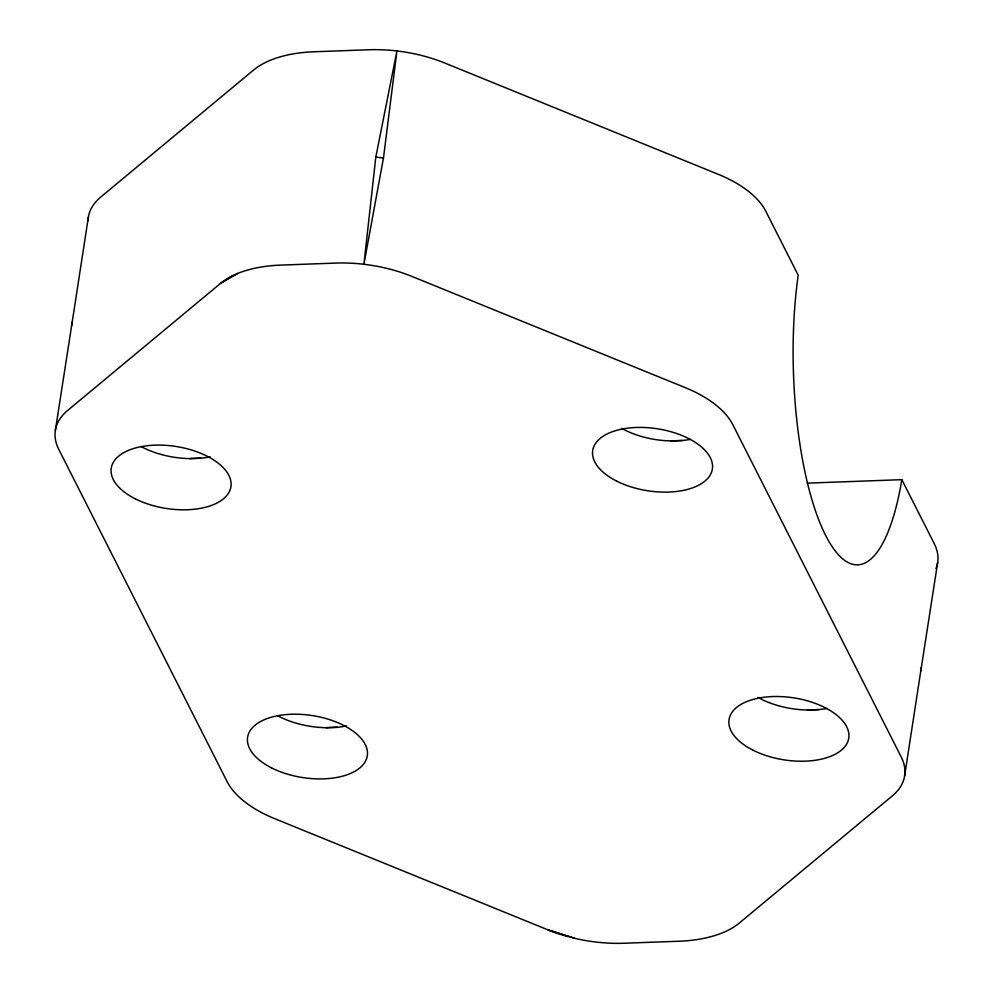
<?xml version="1.0" encoding="UTF-8"?>
<svg xmlns="http://www.w3.org/2000/svg" width="993" height="993" viewBox="0 0 993 993"><rect width="100%" height="100%" fill="white"/><g stroke="black" fill="none" stroke-linecap="round" stroke-linejoin="round"><path stroke-width="1.49" d="M375.801 157.117L363.91 264.275L383.472 157.999L396.939 50.953L375.801 157.117L383.472 157.999M71.62 325.903L88.377 217.119M904.623 775.881L921.38 667.097M55.347 430.441L72.216 321.943M920.784 671.057L937.653 562.559M232.908 275.57L220.545 283.377L67.723 410.382A100.951 52.294 8.8 0 0 58.81 449.469L227.136 781.628A100.951 52.294 8.8 0 0 274.627 818.642L548.223 929.969L574.81 938.348A100.951 52.294 8.8 0 0 624.299 943.238L679.336 941.215A100.951 52.294 8.8 0 0 739.437 922.944L892.248 795.939A100.951 52.294 8.8 0 0 901.16 756.852L732.834 424.706A100.951 52.294 8.8 0 0 685.356 387.68L411.747 276.352A100.951 52.294 8.8 0 0 335.671 263.083L280.634 265.106A100.951 52.294 8.8 0 0 237.836 273.385L232.908 275.57A100.951 52.294 8.8 0 0 220.545 283.377L237.823 273.385M210.181 456.817A60.573 31.379 8.8 0 1 200.946 458.195L189.626 458.605A60.573 31.379 8.8 0 1 141.192 446.589M690.358 439.378A60.573 31.379 8.8 0 1 682.402 440.495L671.069 440.917A60.573 31.379 8.8 0 1 621.506 428.281M346.557 725.92A60.573 31.379 8.8 0 1 337.322 727.286L326.002 727.708A60.573 31.379 8.8 0 1 277.568 715.692M826.735 708.468A60.573 31.379 8.8 0 1 818.778 709.598L807.446 710.007A60.573 31.379 8.8 0 1 757.882 697.371M189.626 458.605L200.946 458.195M671.069 440.917L682.402 440.495M807.309 483.144L901.83 479.669L934.19 543.531A100.951 52.294 8.8 0 1 935.989 568.579M326.002 727.708L337.322 727.286M807.446 710.007L818.778 709.598M574.81 938.348L548.223 929.969A100.951 52.294 8.8 0 0 567.909 936.61M88.054 220.843A100.951 52.294 8.8 0 1 100.752 197.061L253.563 70.056A100.951 52.294 8.8 0 1 313.664 51.785L368.701 49.762A100.951 52.294 8.8 0 1 444.777 63.031L718.373 174.358A100.951 52.294 8.8 0 1 765.864 211.372L798.223 275.235A191.798 57.184 87.9 0 0 825.593 535.314A191.798 57.184 87.9 0 0 901.83 479.681M135.209 498.796A60.573 31.379 8.8 0 0 230.711 487.861A60.573 31.379 8.8 0 0 147.312 445.72A60.573 31.379 8.8 0 0 135.209 498.796M753.029 750.212A60.573 31.379 8.8 0 0 848.543 739.264A60.573 31.379 8.8 0 0 765.131 697.123A60.573 31.379 8.8 0 0 753.029 750.212M616.653 481.108A60.573 31.379 8.8 0 0 712.167 470.161A60.573 31.379 8.8 0 0 628.755 428.033A60.573 31.379 8.8 0 0 616.653 481.108M271.573 767.899A60.573 31.379 8.8 0 0 367.087 756.951A60.573 31.379 8.8 0 0 283.688 714.823A60.573 31.379 8.8 0 0 271.573 767.899"/></g></svg>
